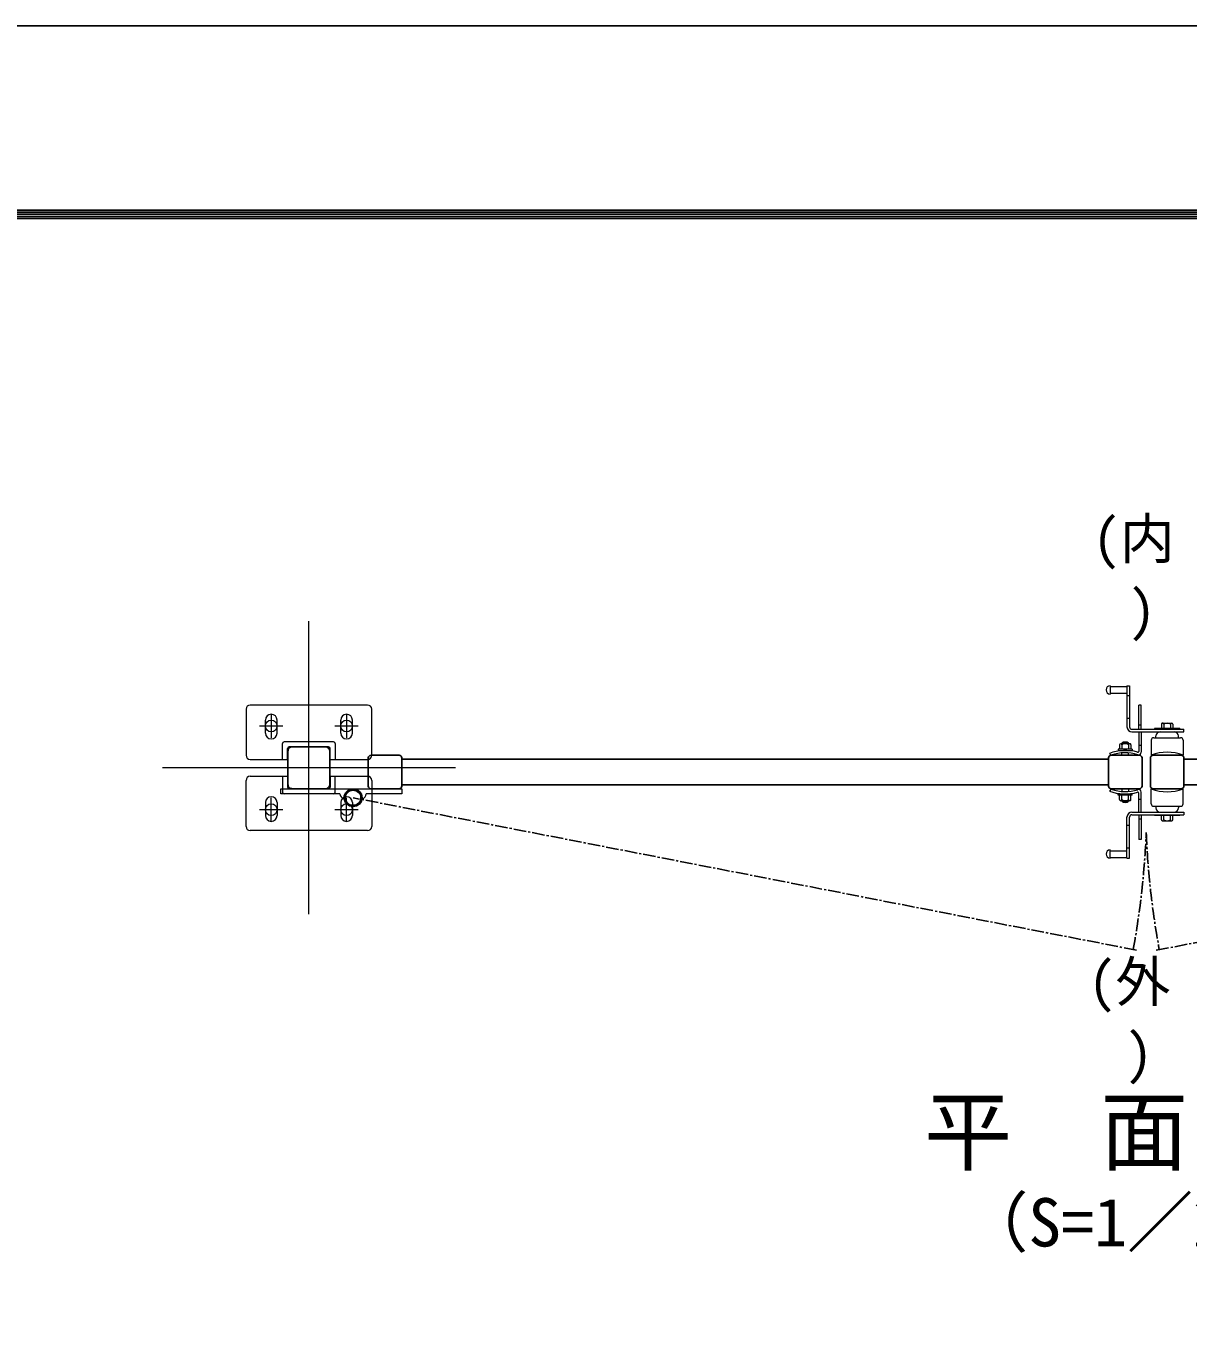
# Model space of a CAD drawing. Units: millimetres, scale not verified. Extents: x -1370 to 7030, y -2970 to 2970.
# Drawn here: x 1453 to 2841, y 1419 to 2970 of the extents above; entities that cross this region are included whole.
import ezdxf
from ezdxf.enums import TextEntityAlignment as Align

# ---------------------------------------------------------------- set-up
doc = ezdxf.new("R2010")
doc.units = ezdxf.units.MM
doc.header["$LTSCALE"] = 20
doc.linetypes.add('USER1', pattern=[50.8, 31.75, -6.35, 6.35, -6.35])
doc.linetypes.add('USER2', pattern=[1.125, 0.75, -0.125, 0.125, -0.125])
for name, color, linetype, lineweight in [('0-1_D-BMK', 2, 'USER1', 13), ('0-2_D-STR1', 1, 'Continuous', 25), ('0-3_LAYER04', 7, 'Continuous', 25), ('0-4_D-STR3', 3, 'Continuous', 13), ('0-5_D-STR-TXT', 7, 'Continuous', 13), ('0-6_LAYER06', 1, 'USER2', 25), ('0-E_D-TTL', 7, 'Continuous', 25)]:
    doc.layers.add(name, color=color, linetype=linetype, lineweight=lineweight)
doc.layers.add('0-B_D-TTL-TXT', color=7, linetype='Continuous')
doc.styles.add('ＭＳ ゴシック', font='')
doc.styles.get('ＭＳ ゴシック').set_extended_font_data('MS Gothic')

msp = doc.modelspace()

# ---------------------------------------------------------------- linework, layer by layer
at = {"layer": '0-1_D-BMK'}
for p, q in [((1790.93, 1908.74), (1790.93, 2258.74)), ((1745.93, 2147.74), (1745.93, 2119.74)), ((1835.93, 2147.74), (1835.93, 2119.74)), ((1731.93, 2133.74), (1759.93, 2133.74)), ((1821.93, 2133.74), (1849.93, 2133.74)), ((1965.93, 2083.74), (1615.93, 2083.74)), ((1745.93, 2019.74), (1745.93, 2047.74)), ((1835.93, 2019.74), (1835.93, 2047.74)), ((1731.93, 2033.74), (1759.93, 2033.74)), ((1821.93, 2033.74), (1849.93, 2033.74))]:
    msp.add_line(p, q, dxfattribs=at)
at = {"layer": '0-2_D-STR1'}
for p, q in [((1765.93, 2063.84), (1765.93, 2103.64)), ((1810.83, 2108.74), (1771.03, 2108.74)), ((1815.93, 2063.84), (1815.93, 2103.64)), ((1861.93, 2061.94), (1861.93, 2096.24)), ((1898.73, 2098.74), (1865.13, 2098.74)), ((1901.93, 2061.94), (1901.93, 2095.54)), ((2745.93, 2094.24), (1901.93, 2094.24)), ((2745.93, 2095.54), (2745.93, 2061.94)), ((2782.73, 2098.74), (2749.13, 2098.74)), ((2785.93, 2095.54), (2785.93, 2061.94)), ((2795.93, 2095.54), (2795.93, 2061.94)), ((2832.73, 2098.74), (2799.13, 2098.74)), ((2835.93, 2095.54), (2835.93, 2061.94)), ((3679.93, 2094.24), (2835.93, 2094.24)), ((2745.93, 2063.24), (1901.93, 2063.24)), ((3679.93, 2063.24), (2835.93, 2063.24)), ((2782.73, 2058.74), (2749.13, 2058.74)), ((2832.73, 2058.74), (2799.13, 2058.74))]:
    msp.add_line(p, q, dxfattribs=at)
for centre, radius, start, end in [((1771.03, 2103.64), 5.1, 89.99974, 179.99999), ((1810.83, 2103.64), 5.1, 0.00014, 89.99968), ((1865.13, 2095.54), 3.2, 90, 180), ((1898.73, 2095.54), 3.2, 0, 90), ((2749.13, 2095.54), 3.2, 90, 180), ((2782.73, 2095.54), 3.2, 0, 90), ((2799.13, 2095.54), 3.2, 90, 180), ((2832.73, 2095.54), 3.2, 0, 90), ((1771.03, 2063.84), 5.1, 180.00001, 270.00033), ((1810.83, 2063.84), 5.1, 270.00027, 0.00001), ((1865.13, 2061.94), 3.2, 180, 270), ((1898.73, 2061.94), 3.2, 270, 0), ((2749.13, 2061.94), 3.2, 180, 270), ((2782.73, 2061.94), 3.2, 270, 0), ((2799.13, 2061.94), 3.2, 180, 270), ((2832.73, 2061.94), 3.2, 270, 0)]:
    msp.add_arc(centre, radius, start, end, dxfattribs=at)
at = {"layer": '0-3_LAYER04'}
for p, q in [((1810.83, 2058.74), (1771.03, 2058.74)), ((1898.73, 2058.74), (1865.13, 2058.74))]:
    msp.add_line(p, q, dxfattribs=at)
at = {"layer": '0-4_D-STR3'}
for p, q in [((2747.93, 2181.74), (2747.93, 2171.74)), ((2747.93, 2180.74), (2767.93, 2180.74)), ((2747.93, 2172.74), (2767.93, 2172.74)), ((2767.93, 2181.74), (2767.93, 2132.74)), ((2767.93, 2181.74), (2770.93, 2181.74)), ((2770.93, 2181.74), (2770.93, 2132.74)), ((1860.93, 2158.74), (1720.93, 2158.74)), ((2770.93, 2169.74), (2767.93, 2169.74)), ((2784.93, 2158.74), (2781.93, 2158.74)), ((2781.93, 2129.74), (2781.93, 2158.74)), ((2784.93, 2129.74), (2784.93, 2158.74)), ((1715.93, 2153.74), (1715.93, 2098.74)), ((1738.93, 2125.24), (1738.93, 2140.74)), ((1752.93, 2125.24), (1752.93, 2140.74)), ((1828.93, 2125.24), (1828.93, 2140.74)), ((1842.93, 2125.24), (1842.93, 2140.74)), ((1865.93, 2098.74), (1865.93, 2153.74)), ((2770.93, 2142.74), (2767.93, 2142.74)), ((2773.93, 2129.74), (2835.93, 2129.74)), ((2773.93, 2126.74), (2835.93, 2126.74)), ((2784.93, 2134.74), (2781.93, 2134.74)), ((2781.93, 2126.74), (2781.93, 2103.36)), ((2784.93, 2126.74), (2784.93, 2102.24)), ((2830.93, 2130.74), (2800.93, 2130.74)), ((2800.93, 2130.74), (2800.93, 2129.74)), ((2809.14, 2135.78), (2809.14, 2130.7)), ((2810.53, 2137.19), (2821.33, 2137.19)), ((2811.92, 2135.78), (2811.92, 2130.74)), ((2819.93, 2135.78), (2819.93, 2130.74)), ((2822.74, 2135.78), (2822.74, 2130.78)), ((2830.93, 2130.74), (2830.93, 2129.74)), ((2835.93, 2126.74), (2835.93, 2129.74)), ((1759.43, 2093.74), (1759.43, 2112.74)), ((1820.43, 2114.74), (1761.43, 2114.74)), ((1822.43, 2112.74), (1822.43, 2093.74)), ((2759.12, 2111.12), (2759.12, 2106.12)), ((2771.32, 2112.53), (2760.52, 2112.53)), ((2761.92, 2113.12), (2761.92, 2112.52)), ((2761.92, 2113.12), (2769.93, 2113.12)), ((2761.92, 2111.12), (2761.92, 2106.09)), ((2762.42, 2113.46), (2762.42, 2112.52)), ((2769.43, 2113.47), (2769.43, 2112.54)), ((2769.93, 2113.12), (2769.93, 2112.54)), ((2769.93, 2111.12), (2769.93, 2106.09)), ((2772.71, 2111.12), (2772.71, 2106.04)), ((2781.93, 2110.74), (2784.93, 2110.74)), ((2796.93, 2116.74), (2796.93, 2098.74)), ((2799.93, 2119.74), (2831.93, 2119.74)), ((2802.43, 2119.74), (2802.43, 2121.74)), ((2829.43, 2119.74), (2829.43, 2121.74)), ((2834.93, 2116.74), (2834.93, 2098.74)), ((1720.93, 2093.74), (1765.51, 2093.74)), ((1765.43, 2093.74), (1765.43, 2106.74)), ((1814.43, 2108.74), (1767.43, 2108.74)), ((1816.43, 2093.74), (1816.43, 2106.74)), ((1816.51, 2093.74), (1860.93, 2093.74)), ((2748.95, 2098.74), (2746.93, 2100.96)), ((2774.33, 2106.09), (2757.53, 2106.09)), ((2757.53, 2106.09), (2757.53, 2104.49)), ((2757.53, 2104.49), (2774.33, 2104.49)), ((2761.92, 2098.74), (2761.92, 2101.55)), ((2769.93, 2098.74), (2769.93, 2101.55)), ((2774.33, 2106.09), (2774.33, 2104.49)), ((1715.93, 2013.74), (1715.93, 2068.74)), ((1720.93, 2073.74), (1765.51, 2073.74)), ((1759.43, 2073.74), (1759.43, 2054.74)), ((1765.43, 2073.74), (1765.43, 2060.74)), ((1816.43, 2073.74), (1816.43, 2060.74)), ((1816.51, 2073.74), (1860.93, 2073.74)), ((1822.43, 2054.74), (1822.43, 2073.74)), ((1865.93, 2068.74), (1865.93, 2013.74)), ((1757.53, 2058.74), (1843.73, 2058.74)), ((1757.53, 2052.74), (1757.53, 2058.74)), ((1828.05, 2052.74), (1757.53, 2052.74)), ((1820.43, 2052.74), (1761.43, 2052.74)), ((1814.43, 2058.74), (1767.43, 2058.74)), ((1843.73, 2058.74), (1901.93, 2058.74)), ((1901.93, 2052.74), (1859.4, 2052.74)), ((1901.93, 2058.74), (1901.93, 2052.74)), ((2748.95, 2058.24), (2746.93, 2056.02)), ((2757.53, 2052.5), (2774.33, 2052.5)), ((2759.12, 2045.86), (2759.12, 2050.86)), ((2761.92, 2058.74), (2761.92, 2055.43)), ((2761.92, 2045.86), (2761.92, 2050.9)), ((2769.93, 2058.74), (2769.93, 2055.43)), ((2769.93, 2045.86), (2769.93, 2050.9)), ((2772.71, 2045.86), (2772.71, 2050.95)), ((2774.33, 2050.9), (2774.33, 2052.5)), ((2781.93, 2030.74), (2781.93, 2053.63)), ((2784.93, 2030.74), (2784.93, 2054.75)), ((2796.93, 2040.74), (2796.93, 2058.74)), ((2834.93, 2040.74), (2834.93, 2058.74)), ((1738.93, 2042.24), (1738.93, 2026.74)), ((1752.93, 2042.24), (1752.93, 2026.74)), ((1828.93, 2042.24), (1828.93, 2026.74)), ((1842.93, 2042.24), (1842.93, 2026.74)), ((2771.32, 2044.46), (2760.52, 2044.46)), ((2761.92, 2043.86), (2761.92, 2044.47)), ((2761.92, 2043.86), (2769.93, 2043.86)), ((2762.42, 2043.53), (2762.42, 2044.47)), ((2769.43, 2043.51), (2769.43, 2044.45)), ((2769.93, 2043.86), (2769.93, 2044.45)), ((2781.93, 2046.24), (2784.93, 2046.24)), ((2799.93, 2037.74), (2831.93, 2037.74)), ((2802.43, 2037.74), (2802.43, 2035.74)), ((2829.43, 2037.74), (2829.43, 2035.74)), ((2767.93, 1976.24), (2767.93, 2025.24)), ((2770.93, 1975.74), (2770.93, 2024.74)), ((2773.93, 2030.74), (2835.93, 2030.74)), ((2773.93, 2027.74), (2835.93, 2027.74)), ((2781.93, 2027.74), (2781.93, 1998.24)), ((2784.93, 2022.24), (2781.93, 2022.24)), ((2784.93, 2027.74), (2784.93, 1998.24)), ((2800.93, 2026.74), (2800.93, 2027.74)), ((2830.93, 2026.74), (2800.93, 2026.74)), ((2809.14, 2021.71), (2809.14, 2026.79)), ((2810.53, 2020.3), (2821.33, 2020.3)), ((2811.92, 2021.71), (2811.92, 2026.74)), ((2819.93, 2021.71), (2819.93, 2026.74)), ((2822.74, 2021.71), (2822.74, 2026.71)), ((2830.93, 2026.74), (2830.93, 2027.74)), ((2835.93, 2030.74), (2835.93, 2027.74)), ((1860.93, 2008.74), (1720.93, 2008.74)), ((2770.93, 2014.74), (2767.93, 2014.74)), ((2747.93, 1975.74), (2747.93, 1985.74)), ((2770.93, 1987.74), (2767.93, 1987.74)), ((2784.93, 1998.24), (2781.93, 1998.24)), ((2747.93, 1984.74), (2767.93, 1984.74)), ((2747.93, 1976.74), (2767.93, 1976.74)), ((2767.93, 1975.74), (2770.93, 1975.74))]:
    msp.add_line(p, q, dxfattribs=at)
msp.add_lwpolyline([(2774.33, 2050.9), (2757.53, 2050.9), (2757.53, 2052.5)], dxfattribs=at)
for centre, radius in [((1745.93, 2133.74), 7), ((1835.93, 2133.74), 7), ((1843.73, 2047.94), 10.8), ((1843.73, 2047.94), 10.8), ((1843.73, 2047.94), 10), ((1843.73, 2047.94), 9), ((1745.93, 2033.74), 7), ((1835.93, 2033.74), 7)]:
    msp.add_circle(centre, radius, dxfattribs=at)
for centre, radius, start, end in [((2747.93, 2176.74), 5, 90.00001, 270), ((1720.93, 2153.74), 5, 90, 180), ((1860.93, 2153.74), 5, 0, 90), ((1745.93, 2140.74), 7, 0, 180), ((1835.93, 2140.74), 7, 0, 180), ((1745.93, 2125.24), 7, 180, 0), ((1835.93, 2125.24), 7, 180, 0), ((2773.93, 2132.74), 6, 180.00001, 269.99995), ((2773.93, 2132.74), 3, 180.00001, 270), ((2807.43, 2121.74), 5, 90.00001, 179.99999), ((2810.53, 2135.8), 1.39, 359.29981, 180.701), ((2815.92, 2130.77), 6.41, 51.35043, 128.64746), ((2821.33, 2135.78), 1.4, 0.08393, 179.91606), ((2824.43, 2121.74), 5, 0, 90), ((1761.43, 2112.74), 2, 90, 180), ((1820.43, 2112.74), 2, 0, 90), ((2760.52, 2111.12), 1.4, 0.08393, 179.91608), ((2765.93, 2108.12), 6.41, 51.35253, 128.64959), ((2765.93, 2106.12), 6.41, 51.35253, 128.64959), ((2771.32, 2111.14), 1.39, 359.29901, 180.70018), ((2799.93, 2116.74), 3, 90, 180.00001), ((2831.93, 2116.74), 3, 0, 90), ((1720.93, 2098.74), 5, 180, 270), ((1767.43, 2106.74), 2, 90, 180), ((1814.43, 2106.74), 2, 0, 90), ((1860.93, 2098.74), 5, 270, 0), ((2765.93, 2051.49), 53, 73.87238, 111.00754), ((2765.93, 2051.72), 50, 72.42905, 109.85261), ((2780.93, 2103.36), 1, 253.8728, 0.00001), ((2781.93, 2102.24), 3, 252.42887, 0.00001), ((2815.93, 2051.63), 50.8, 68.0365, 111.96349), ((1720.93, 2068.74), 5, 90, 180), ((1860.93, 2068.74), 5, 0, 90), ((1745.93, 2042.24), 7, 0, 180), ((1761.43, 2054.74), 2, 180, 270), ((1767.43, 2060.74), 2, 180, 270), ((1814.43, 2060.74), 2, 270, 0), ((1820.43, 2054.74), 2, 270, 360), ((1834.05, 2052.74), 6, 180, 259.73982), ((1835.93, 2042.24), 7, 0, 180), ((1853.4, 2052.74), 6, 280.26018, 0), ((2765.93, 2105.5), 53, 248.99246, 286.12762), ((2765.93, 2105.27), 50, 250.14739, 287.57095), ((2780.93, 2053.63), 1, 359.99999, 106.1272), ((2781.93, 2054.75), 3, 359.99999, 107.57113), ((2815.93, 2105.86), 50.8, 248.03651, 291.9635), ((2760.52, 2045.87), 1.4, 180.08392, 359.91607), ((2765.93, 2050.87), 6.41, 231.35041, 308.64747), ((2765.93, 2048.87), 6.41, 231.35041, 308.64747), ((2771.32, 2045.85), 1.39, 179.29982, 0.70099), ((2799.93, 2040.74), 3, 179.99999, 270), ((2807.43, 2035.74), 5, 180.00001, 269.99999), ((2824.43, 2035.74), 5, 270, 0), ((2831.93, 2040.74), 3, 270, 0), ((1745.93, 2026.74), 7, 180, 0), ((1835.93, 2026.74), 7, 180, 0), ((2773.93, 2024.74), 6, 90.00005, 179.99999), ((2773.93, 2024.74), 3, 90, 179.99999), ((2810.53, 2021.69), 1.39, 179.299, 0.70019), ((2815.92, 2026.72), 6.41, 231.35254, 308.64957), ((2821.33, 2021.71), 1.4, 180.08394, 359.91607), ((1720.93, 2013.74), 5, 180, 270), ((1860.93, 2013.74), 5, 270, 0), ((2747.93, 1980.74), 5, 90, 269.99999)]:
    msp.add_arc(centre, radius, start, end, dxfattribs=at)
at = {"layer": '0-6_LAYER06'}
for p, q in [((2779.17, 1865.84), (1843.73, 2047.94)), ((2802.94, 1865.71), (3738.13, 2047.94))]:
    msp.add_line(p, q, dxfattribs=at)
for centre, start, end in [((1826.02, 2043.24), 349.45417, 357.82664), ((3755.83, 2043.24), 182.17317, 190.54584)]:
    msp.add_arc(centre, 965.56, start, end, dxfattribs=at)
at = {"layer": '0-E_D-TTL', "color": 2}
msp.add_lwpolyline([(-1370.4, 2970), (7029.6, 2970), (7029.6, -2970), (-1370.4, -2970)], close=True, dxfattribs=at)
at = {"layer": '0-E_D-TTL'}
for points in [[(-1100.4, 2750), (6759.6, 2750), (6759.6, -2750), (-1100.4, -2750)], [(-1097.9, 2747.5), (6757.1, 2747.5), (6757.1, -2747.5), (-1097.9, -2747.5)], [(-1095.4, 2745), (6754.6, 2745), (6754.6, -2745), (-1095.4, -2745)], [(-1092.9, 2742.5), (6752.1, 2742.5), (6752.1, -2742.5), (-1092.9, -2742.5)], [(-1090.4, 2740), (6749.6, 2740), (6749.6, -2740), (-1090.4, -2740)]]:
    msp.add_lwpolyline(points, close=True, dxfattribs=at)

# ---------------------------------------------------------------- texts
at = {"layer": '0-5_D-STR-TXT', "style": 'ＭＳ ゴシック'}
for s, p in [('(内', (2726.74, 2319.11)), (')', (2769.86, 2233.28)), ('(外', (2721.51, 1789.68)), (')', (2766.28, 1703.85))]:
    msp.add_text(s, height=48.09, dxfattribs=at).set_placement(p, align=Align.BOTTOM_LEFT)
at = {"layer": '0-B_D-TTL-TXT', "style": 'ＭＳ ゴシック'}
for s, height, p in [('平\u3000面\u3000図', 76.98, (2525.83, 1587.74)), ('（S=1／20）', 57.77, (2571.31, 1494.54))]:
    msp.add_text(s, height=height, dxfattribs=at).set_placement(p, align=Align.BOTTOM_LEFT)

doc.saveas('drawing.dxf')
